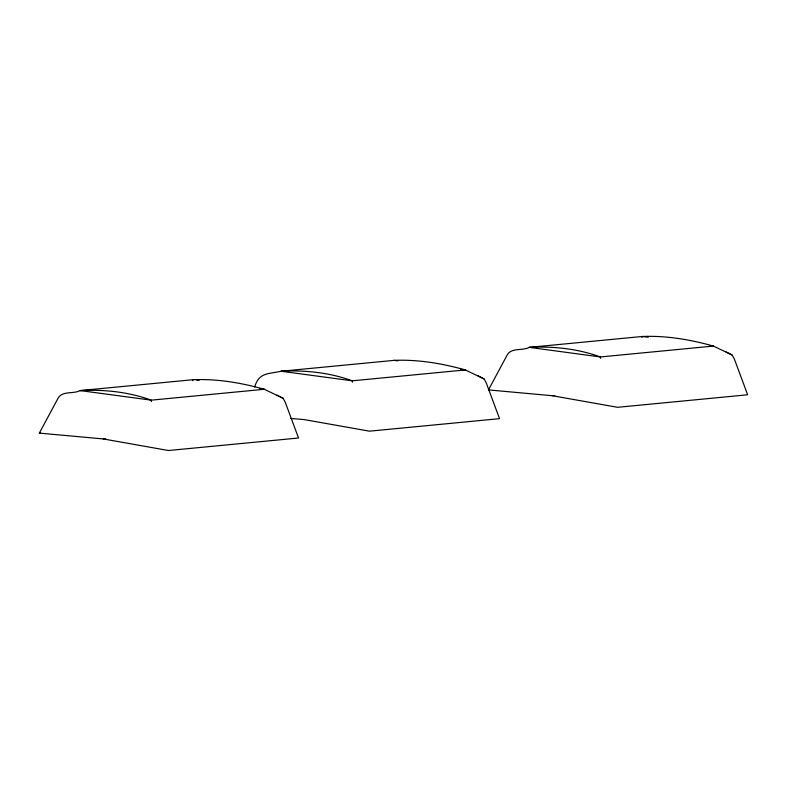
<?xml version="1.0" encoding="UTF-8"?>
<svg xmlns="http://www.w3.org/2000/svg" width="787" height="787" viewBox="0 0 787 787"><rect width="100%" height="100%" fill="white"/><g stroke="black" fill="none" stroke-linecap="round" stroke-linejoin="round"><path stroke-width="1.18" d="M192.785 380.682L193.179 379.698C217.301 378.734 241.166 382.767 264.314 389.28L283.054 398.271L285.248 402.236L298.539 438.005L168.477 450.518L103.205 438.93L39.35 433.116L57.648 399.009C61.72 390.204 73.28 394.415 80.117 390.578L193.179 379.698M641.897 337.466L642.29 336.482C666.402 335.518 690.278 339.551 713.425 346.073L732.166 355.055L734.36 359.029L747.65 394.789L617.579 407.302L552.317 395.723L488.461 389.899L506.759 355.793C510.832 346.998 522.391 351.199 529.228 347.362L642.29 336.482L648.222 337.279M254.654 387.125C258.893 372.241 268.387 374.14 281.116 371.238L394.179 360.357C418.3 359.393 442.166 363.427 465.314 369.939L484.064 378.931L486.248 382.905L499.538 418.664L369.477 431.178L304.205 419.589L290.747 418.438M39.35 433.116L40.078 432.702M103.205 438.93L105.645 438.693M552.317 395.723L554.756 395.487M709.864 345.591L713.425 346.073L600.363 356.954L529.228 347.362C553.34 346.162 577.579 348.621 600.363 356.954L600.579 358.341M394.179 360.357L397.74 360.84M460.572 369.3L465.314 369.939L352.251 380.819L281.116 371.238C305.228 370.038 329.478 372.497 352.251 380.819L352.478 382.216M196.74 380.17L199.111 380.495M259.572 388.64L264.314 389.28L151.252 400.16L80.117 390.578C104.228 389.378 128.478 391.837 151.252 400.16L151.478 401.557M726.067 351.917L732.166 355.055M477.955 375.793L484.064 378.931M276.955 395.133L283.054 398.271"/></g></svg>
